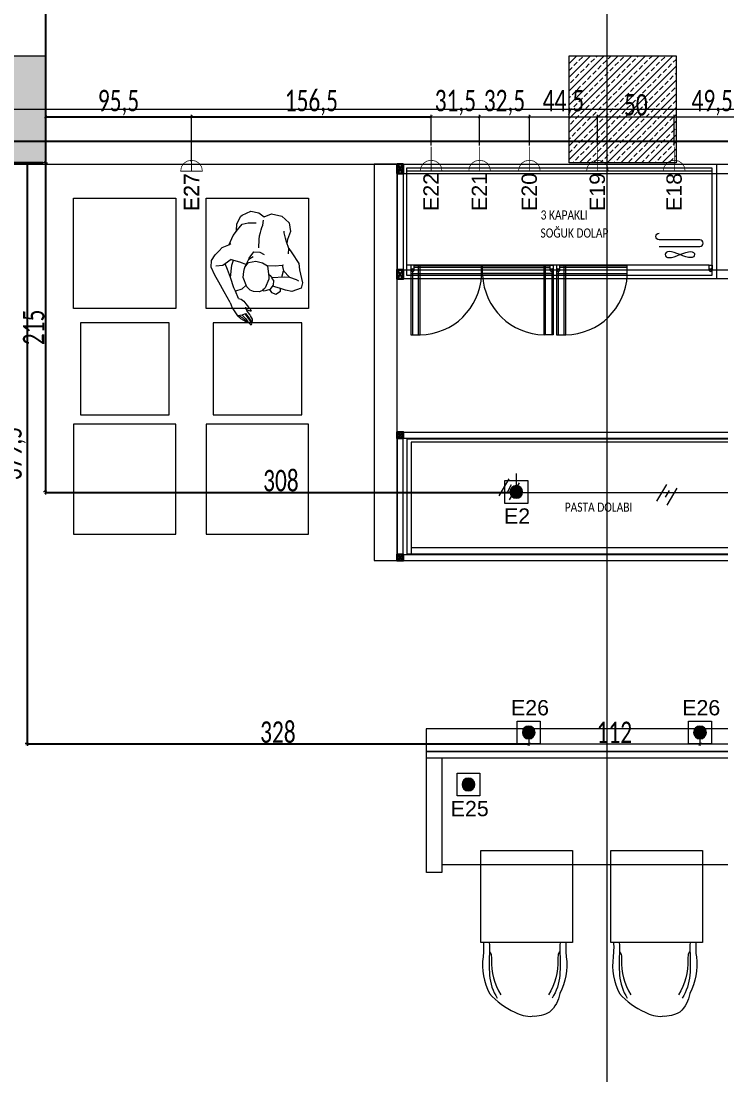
# Model space of a CAD drawing. Header units: millimetres. Extents: x -24 to 530668, y -246875 to -2983.
# Drawn here: x 265341 to 265799, y -118459 to -117770 of the extents above; entities that cross this region are included whole.
import ezdxf
from ezdxf.enums import TextEntityAlignment as Align

# ---------------------------------------------------------------- set-up
doc = ezdxf.new("R2010")
doc.units = ezdxf.units.MM
doc.header["$PDMODE"] = 2
doc.layers.get('0').update_dxf_attribs({"lineweight": 20})
for name, color, linetype, lineweight in [('aydınlatma yazı', 1, 'Continuous', 20), ('elektrik', 10, 'Continuous', 9), ('elektrik yazı', 1, 'Continuous', 25), ('KP', 167, 'Continuous', 30), ('T_elektrik', 10, 'Continuous', 9), ('t_tarama', 253, 'Continuous', 5), ('t_yazı', 23, 'Continuous', 25), ('ölçü', 251, 'Continuous', 5)]:
    doc.layers.add(name, color=color, linetype=linetype, lineweight=lineweight)
doc.layers.add('Kıtc-014 Elk Tes İşaretler', color=1, linetype='Continuous')
doc.styles.add('ARIALT', font='arial.ttf', dxfattribs={"height": 10})
doc.styles.add('text2', font='calibri.ttf', dxfattribs={"width": 0.8})
doc.styles.add('txt_tur_1', font='arial.ttf', dxfattribs={"height": 1.5})
doc.styles.add('Ölçü50', font='calibri.ttf', dxfattribs={"width": 0.7})
doc.dimstyles.new('olcu10', dxfattribs={"dimtxt": 14, "dimasz": 2, "dimexe": 1.25, "dimexo": 0.625, "dimgap": 0.5, "dimtad": 1, "dimdec": 1, "dimrnd": 0.5, "dimzin": 9, "dimtxsty": 'Ölçü50', "dimblk": 'ARCHTICK', "dimcen": 2, "dimclrd": 256, "dimclre": 256, "dimclrt": 6, "dimazin": 2, "dimtfac": 1, "dimtdec": 1, "dimtix": 1, "dimtmove": 0, "dimatfit": 3, "dimldrblk": 'ARCHTICK', "dimfxl": 1, "dimlwd": -1, "dimarcsym": 0})

# ---------------------------------------------------------------- blocks, each defined once
blk = doc.blocks.new('fdg')
at = {"layer": 'KP'}
blk.add_lwpolyline([(249315.5, -96506), (249319.5, -96506), (249319.5, -96510), (249315.5, -96510), (249315.5, -96506), (249319.5, -96510), (249319.5, -96506), (249315.5, -96510)], dxfattribs=at)
blk = doc.blocks.new('60lik')
at = {"layer": 'KP'}
blk.add_lwpolyline([(260700.19, -106004.33), (260704.19, -106004.33), (260704.19, -106010.33), (260700.19, -106010.33), (260700.19, -106004.33), (260704.19, -106010.33), (260704.19, -106004.33), (260700.19, -106010.33)], dxfattribs=at)
blk = doc.blocks.new('dada')
for p, q in [((219973.43, -31806.86), (219967.82, -31810.1)), ((219980.49, -31806.97), (219973.43, -31806.86)), ((219984.71, -31810.01), (219980.49, -31806.97)), ((219988.56, -31808.22), (219984.71, -31810.01)), ((219993.91, -31808.37), (219988.56, -31808.22)), ((219998.88, -31812.26), (219993.91, -31808.37)), ((219967.82, -31810.1), (219965.63, -31815.29)), ((219965.63, -31815.29), (219966.32, -31821.02)), ((219969.4, -31817.13), (219969.8, -31816.05)), ((219984.28, -31815.56), (219984.55, -31812.14)), ((219984.57, -31817.26), (219984.28, -31815.56)), ((219993.96, -31816.3), (219988.77, -31815.1)), ((219997.59, -31817.95), (219993.96, -31816.3)), ((219999.67, -31813.16), (219998.88, -31812.26)), ((220000.91, -31818.54), (219999.67, -31813.16)), ((219964.1, -31826.49), (219966.74, -31822.57)), ((219966.32, -31821.02), (219966.1, -31823.52)), ((219966.74, -31822.57), (219967.93, -31820.3)), ((219967.93, -31820.3), (219969.4, -31817.13)), ((219984.36, -31825.28), (219984.72, -31822.78)), ((219984.6, -31818.7), (219984.57, -31817.26)), ((219984.6, -31820.52), (219984.6, -31818.7)), ((219984.72, -31822.78), (219984.6, -31820.52)), ((219999.73, -31822.23), (219997.59, -31817.95)), ((220001.59, -31826.62), (219999.73, -31822.23)), ((220000.18, -31823.15), (220000.91, -31818.54)), ((219961.55, -31828.75), (219955.53, -31834.58)), ((219964.1, -31826.49), (219961.55, -31828.75)), ((219963.56, -31829.8), (219964.1, -31826.49)), ((219983.43, -31830.57), (219984.36, -31825.28)), ((220002.81, -31832.98), (220001.59, -31826.62)), ((219955.53, -31834.58), (219954.16, -31838.39)), ((219981.99, -31833.12), (219978.94, -31834.02)), ((219985.92, -31833.89), (219981.99, -31833.12)), ((219988.07, -31839.19), (219985.66, -31836.85)), ((219988.02, -31838.63), (219985.92, -31833.89)), ((220002.93, -31833.11), (220001.86, -31831.93)), ((220006.66, -31835.82), (220002.93, -31833.11)), ((220008.27, -31838.35), (220006.66, -31835.82)), ((219954.16, -31838.39), (219950.29, -31846.24)), ((219964.26, -31841.56), (219959.4, -31844.48)), ((219964.25, -31845.64), (219964.26, -31841.56)), ((219965.95, -31838.14), (219964.26, -31841.56)), ((219965.95, -31838.14), (219964.98, -31837.71)), ((219970.28, -31839.47), (219965.95, -31838.14)), ((219975.28, -31840.42), (219970.28, -31839.47)), ((219975.15, -31840.74), (219972.56, -31847.46)), ((219978.82, -31839.44), (219975.15, -31840.74)), ((219983.21, -31839.4), (219978.82, -31839.44)), ((219987.64, -31841.51), (219983.21, -31839.4)), ((219989.39, -31844.89), (219987.64, -31841.51)), ((219988.07, -31839.19), (219988.02, -31838.63)), ((219988.47, -31841.63), (219988.07, -31839.19)), ((219989.1, -31844.08), (219988.47, -31841.63)), ((219993.46, -31842.32), (219988.64, -31842.96)), ((219989.4, -31845.86), (219989.1, -31844.08)), ((219999.27, -31842.1), (219993.46, -31842.32)), ((219997.93, -31845.57), (219997.61, -31842.23)), ((219999.27, -31842.1), (220002.34, -31845.71)), ((220010.11, -31841.56), (220008.27, -31838.35)), ((220011.49, -31845.77), (220010.11, -31841.56)), ((219950.29, -31846.24), (219950.45, -31849.81)), ((219950.45, -31849.81), (219955.8, -31853.26)), ((219954.91, -31845.07), (219953.11, -31845.59)), ((219959.4, -31844.48), (219954.91, -31845.07)), ((219962.84, -31845.25), (219959.4, -31844.48)), ((219970.62, -31847.5), (219962.84, -31845.25)), ((219969.08, -31849.16), (219968.58, -31852.23)), ((219970.59, -31848.03), (219969.08, -31849.16)), ((219970.97, -31847.21), (219970.59, -31848.03)), ((219972.17, -31846.32), (219970.97, -31847.21)), ((219972.17, -31846.32), (219972.92, -31846.53)), ((219972.56, -31847.46), (219972.17, -31849.01)), ((219972.17, -31849.01), (219973.41, -31854.95)), ((219988.91, -31851.81), (219989.4, -31847.79)), ((219989.4, -31847.79), (219989.39, -31844.89)), ((219997.01, -31853.72), (219997.93, -31845.57)), ((219997.01, -31853.72), (219999.97, -31848.98)), ((219999.97, -31848.98), (220002.34, -31845.71)), ((220002.34, -31845.71), (220003.54, -31847.27)), ((220003.54, -31847.27), (220008.04, -31848.65)), ((220007.38, -31854.47), (220010.84, -31850.1)), ((220010.84, -31850.1), (220011.49, -31845.77)), ((220010.84, -31850.1), (220010.84, -31850.1)), ((219955.8, -31853.26), (219959.9, -31853.53)), ((219959.9, -31853.53), (219963.48, -31853.17)), ((219963.15, -31854.85), (219963.36, -31853.18)), ((219965.64, -31857.49), (219963.15, -31854.85)), ((219963.48, -31853.17), (219967.29, -31852.84)), ((219968.51, -31857.12), (219965.64, -31857.49)), ((219967.29, -31852.84), (219968.82, -31852.87)), ((219970.32, -31855.52), (219968.51, -31857.12)), ((219968.58, -31852.23), (219970.19, -31855.43)), ((219968.58, -31852.23), (219968.58, -31852.23)), ((219970.19, -31855.43), (219971.96, -31856.56)), ((219971.96, -31856.56), (219973.39, -31857.25)), ((219973.39, -31857.25), (219974.3, -31857.1)), ((219973.41, -31854.95), (219974.93, -31857.36)), ((219974.3, -31857.1), (219974, -31855.88)), ((219974.93, -31857.36), (219976.56, -31858.48)), ((219982.44, -31858.76), (219985.09, -31857.09)), ((219985.09, -31857.09), (219988.91, -31851.81)), ((219985.8, -31856.21), (219987.9, -31859.37)), ((219993.17, -31859.66), (219997.01, -31853.72)), ((220003.67, -31858.47), (220007.38, -31854.47)), ((219976.56, -31858.48), (219980.28, -31859.2)), ((219980.28, -31859.2), (219982.44, -31858.76)), ((219987.9, -31859.37), (219991.64, -31861.58)), ((219988.57, -31865.91), (219991.64, -31861.58)), ((219991.64, -31861.58), (219993.17, -31859.66)), ((219993.34, -31869.51), (219998.72, -31863.72)), ((219998.72, -31863.72), (220003.67, -31858.47)), ((219980.08, -31870.45), (219978.82, -31871.79)), ((219978.82, -31871.79), (219978.86, -31872.05)), ((219979.15, -31872.17), (219981.22, -31871.84)), ((219981.05, -31869.82), (219980.08, -31870.45)), ((219983.16, -31868.07), (219981.05, -31869.82)), ((219981.22, -31871.84), (219982.18, -31871.28)), ((219981.5, -31872.16), (219982.18, -31871.28)), ((219982.18, -31871.28), (219982.73, -31870.18)), ((219984.86, -31866.77), (219983.16, -31868.07)), ((219986.8, -31865.87), (219984.86, -31866.77)), ((219988.57, -31865.91), (219986.8, -31865.87)), ((219993.34, -31869.51), (219991.22, -31872.75)), ((219976.27, -31878.1), (219976.66, -31876.87)), ((219976.41, -31878.38), (219976.27, -31878.1)), ((219976.79, -31878.46), (219976.41, -31878.38)), ((219976.48, -31879.78), (219978.12, -31877.92)), ((219976.66, -31876.87), (219977.52, -31876.06)), ((219977.86, -31877.77), (219976.79, -31878.46)), ((219977.52, -31876.06), (219978.45, -31875.03)), ((219978.67, -31877.01), (219977.86, -31877.77)), ((219978.12, -31877.92), (219979.05, -31877.16)), ((219978.45, -31875.03), (219979.15, -31874.38)), ((219980.13, -31875.83), (219978.67, -31877.01)), ((219978.86, -31872.05), (219979.15, -31872.17)), ((219979.05, -31877.16), (219980.26, -31876.22)), ((219979.15, -31874.38), (219980.27, -31873.42)), ((219981.04, -31877.69), (219979.16, -31879.29)), ((219981.25, -31878.56), (219979.16, -31879.29)), ((219982.07, -31874.36), (219980.13, -31875.83)), ((219980.26, -31876.22), (219981.28, -31875.32)), ((219980.27, -31873.42), (219981.5, -31872.16)), ((219984.29, -31878.28), (219981.03, -31879.23)), ((219982.21, -31876.84), (219981.04, -31877.69)), ((219983.47, -31877.43), (219981.25, -31878.56)), ((219981.28, -31875.32), (219982.23, -31874.56)), ((219982.23, -31874.56), (219982.07, -31874.36)), ((219982.21, -31876.84), (219983.86, -31875.88)), ((219982.23, -31874.56), (219983.86, -31875.88)), ((219985.17, -31876.82), (219983.47, -31877.43)), ((219983.86, -31875.88), (219986.68, -31877.05)), ((219986.68, -31877.05), (219984.29, -31878.28)), ((219985.98, -31876.82), (219985.17, -31876.82)), ((219987.88, -31875.86), (219986.68, -31877.05)), ((219991.22, -31872.75), (219987.88, -31875.86)), ((219976.62, -31880.37), (219976.48, -31879.78)), ((219976.88, -31880.62), (219976.62, -31880.37)), ((219979.16, -31879.29), (219976.88, -31880.62)), ((219979.44, -31879.52), (219979.16, -31879.29)), ((219981.03, -31879.23), (219979.44, -31879.52))]:
    blk.add_line(p, q)
blk = doc.blocks.new('NEW')
at = {"layer": 't_tarama'}
h = blk.add_hatch(dxfattribs=at)
h.set_pattern_fill('ANSI33', color=256, angle=90, style=0)
h.set_pattern_definition([(135, (243526.0257, -129410.637), (-4.490128, -4.490128), []), (135, (243526.0257, -129406.147), (-4.490128, -4.490128), [3.175, -1.5875])])
edge = h.paths.add_edge_path()
edge.add_arc((271845.78, -115080.64), 30, 0, 360)
edge = h.paths.add_edge_path()
edge.add_arc((271021.03, -115080.64), 30, 0, 360)
h.paths.add_polyline_path([(270573.53, -114225.64), (270643.53, -114225.64), (270643.53, -114295.64), (270573.53, -114295.64)])
h = blk.add_hatch(dxfattribs=at)
h.set_pattern_fill('ANSI33', color=256, angle=90, style=0)
h.set_pattern_definition([(225, (253309.567, -87629.9377), (4.490128, -4.490128), []), (225, (253305.077, -87629.9377), (4.490128, -4.490128), [3.175, -1.5875])])
h.paths.add_polyline_path([(271056.03, -114295.64), (271056.03, -114225.64), (270986.03, -114225.64), (270986.03, -114295.64)])
for p, q in [((271011.03, -116910.64, -17966.19), (271011.03, -113648.37, -17966.19)), ((270168.02, -114260.64, -17966.19), (273435.81, -114260.64, -17966.19)), ((270573.53, -114281.57), (272653.53, -114281.57)), ((272653.53, -114281.57), (270643.53, -114281.57)), ((270643.53, -114281.57), (270643.53, -114295.64)), ((270643.53, -114295.64), (270573.53, -114295.64)), ((270573.53, -114296.57), (272643.53, -114296.57)), ((271129.92, -114476.21), (270879.78, -114476.21)), ((270879.78, -114476.21), (270879.78, -114551.21)), ((271126.92, -114478.21), (270882.78, -114478.21)), ((270882.78, -114478.21), (270882.78, -114551.21)), ((270940.21, -114513.32), (270946.81, -114502.34)), ((270948.18, -114506.26), (270945.65, -114510.72)), ((270946.93, -114515.86), (270953.53, -114504.88)), ((271043.41, -114516.84), (271050.01, -114505.86)), ((271051.39, -114509.78), (271048.86, -114514.25)), ((271050.13, -114519.38), (271056.73, -114508.4)), ((270882.78, -114547.21), (271126.92, -114547.21)), ((270879.78, -114551.21), (271129.92, -114551.21)), ((270873.53, -114555.68), (271939.4, -114555.68)), ((271342.61, -114680.57), (270892.71, -114680.57)), ((270892.71, -114684.57), (271342.61, -114684.57))]:
    blk.add_line(p, q, dxfattribs=at)
at = {"layer": 't_tarama', "extrusion": (-6.3311e-09, 1.52846e-08, 1)}
for p, q in [((271079.62, -114301.08, 0), (270879.62, -114301.08, 0)), ((271077.62, -114362.58, 0), (270879.62, -114362.58, 0)), ((270887.58, -114408.08, 0), (270887.58, -114362.58, 0)), ((270970.65, -114408.08, 0), (270970.65, -114362.58, 0)), ((270982.86, -114408.08, 0), (270982.86, -114362.58, 0)), ((270882.58, -114364.08, 0), (270882.58, -114368.08, 0)), ((270882.58, -114368.08, 0), (270928.78, -114368.08, 0)), ((270883.58, -114366.58, 0), (270883.58, -114408.08, 0)), ((270928.78, -114364.08, 0), (270884.58, -114364.08, 0)), ((270928.78, -114368.08, 0), (270928.78, -114364.08, 0)), ((270929.45, -114368.08, 0), (270929.45, -114364.08, 0)), ((270929.45, -114364.08, 0), (270973.65, -114364.08, 0)), ((270975.65, -114368.08, 0), (270929.45, -114368.08, 0)), ((270974.65, -114366.58, 0), (270974.65, -114408.08, 0)), ((270975.65, -114364.08, 0), (270975.65, -114368.08, 0)), ((270977.86, -114364.08, 0), (270977.86, -114368.08, 0)), ((270977.86, -114368.08, 0), (271024.06, -114368.08, 0)), ((270978.86, -114366.58, 0), (270978.86, -114408.08, 0)), ((271024.06, -114364.08, 0), (270979.86, -114364.08, 0)), ((271024.06, -114368.08, 0), (271024.06, -114364.08, 0))]:
    blk.add_line(p, q, dxfattribs=at)
at = {"layer": 't_tarama'}
for points in [[(270573.53, -114225.64), (270643.53, -114225.64), (270643.53, -114295.64), (270573.53, -114295.64)], [(270986.03, -114225.64), (271056.03, -114225.64), (271056.03, -114295.64), (270986.03, -114295.64)], [(270661.89, -114390.82), (270661.89, -114318.82), (270728.89, -114318.82), (270728.89, -114390.82)], [(270748.58, -114390.82), (270748.58, -114318.82), (270815.58, -114318.82), (270815.58, -114390.82)], [(270873.53, -114365.57), (272111.53, -114365.57), (272111.53, -114371.57), (270873.53, -114371.57)], [(270666.44, -114400.32), (270666.44, -114460.32), (270724.44, -114460.32), (270724.44, -114400.32)], [(270753.13, -114400.32), (270753.13, -114460.32), (270811.13, -114460.32), (270811.13, -114400.32)], [(270661.89, -114466.49), (270661.89, -114538.49), (270728.89, -114538.49), (270728.89, -114466.49)], [(270748.58, -114466.49), (270748.58, -114538.49), (270815.58, -114538.49), (270815.58, -114466.49)], [(270873.53, -114471.68), (270873.53, -114555.68), (270877.53, -114555.68), (270877.53, -114471.68)], [(270928.31, -114745.29), (270988.31, -114745.29), (270988.31, -114805.29), (270928.31, -114805.29)], [(271013.38, -114745.29), (271073.38, -114745.29), (271073.38, -114805.29), (271013.38, -114805.29)]]:
    blk.add_lwpolyline(points, close=True, dxfattribs=at)
for points in [[(270858.53, -114296.57), (270858.53, -114555.68), (270873.53, -114555.68), (270873.53, -114296.57), (270858.53, -114296.57)], [(270873.53, -114296.57), (270873.53, -114371.57)], [(270877.53, -114296.57), (270877.53, -114371.57)], [(271082.42, -114296.57), (271082.42, -114371.57)], [(270873.53, -114302.57), (272111.53, -114302.57)], [(270877.53, -114471.68), (271939.4, -114471.68)], [(270877.53, -114475.68), (270873.53, -114475.68)], [(270877.53, -114475.68), (271939.4, -114475.68)], [(270877.53, -114551.68), (271939.4, -114551.68)], [(270892.63, -114680.57), (271342.52, -114680.57), (271342.52, -114665.57), (270892.63, -114665.57), (270892.63, -114680.57)], [(270902.71, -114684.57), (270902.71, -114759.57), (270892.71, -114759.57), (270892.71, -114680.57)], [(271332.61, -114754.57), (270902.71, -114754.57)]]:
    blk.add_lwpolyline(points, dxfattribs=at)
at = {"layer": 't_tarama', "extrusion": (-6.3311e-09, 1.52846e-08, 1), "elevation": 0}
blk.add_lwpolyline([(270879.62, -114369.08), (271079.62, -114369.08), (271079.62, -114299.08), (270879.62, -114299.08)], close=True, dxfattribs=at)
for points in [[(271071.6, -114345.99), (271044.93, -114345.97, -1), (271044.93, -114341.63)], [(271044.92, -114350.32), (271071.6, -114350.34, 1), (271071.6, -114345.99)]]:
    blk.add_lwpolyline(points, format="xyb", dxfattribs=at)
at = {"layer": 't_tarama', "extrusion": (-6.3311e-09, 1.52846e-08, 1)}
blk.add_lwpolyline([(271065.48, -114357.64), (271064.03, -114357.47), (271062.32, -114357.02), (271060.46, -114356.37), (271058.51, -114355.64), (271056.57, -114354.9), (271054.7, -114354.26), (271053, -114353.8), (271051.54, -114353.63), (271050.4, -114353.8), (271049.58, -114354.26), (271049.09, -114354.9), (271048.93, -114355.63), (271049.09, -114356.37), (271049.58, -114357.01), (271050.4, -114357.46), (271051.54, -114357.63), (271053, -114357.46), (271054.7, -114357.01), (271056.56, -114356.37), (271058.51, -114355.64), (271060.46, -114354.9), (271062.33, -114354.26), (271064.03, -114353.81), (271065.49, -114353.64), (271066.63, -114353.81), (271067.45, -114354.27), (271067.94, -114354.91), (271068.1, -114355.64), (271067.93, -114356.38), (271067.44, -114357.02), (271066.63, -114357.47)], close=True, dxfattribs=at)
at = {"layer": 't_tarama', "extrusion": (-6.3311e-09, 1.52846e-08, 1), "elevation": 0}
for points in [[(270884.58, -114366.08), (270884.58, -114362.58), (270882.58, -114362.58), (270882.58, -114366.08)], [(270888.58, -114362.58), (270882.58, -114362.58), (270882.58, -114408.08), (270888.58, -114408.08), (270888.58, -114362.58)], [(270969.65, -114362.58), (270975.65, -114362.58), (270975.65, -114408.08), (270969.65, -114408.08), (270969.65, -114362.58)], [(270973.65, -114366.08), (270973.65, -114362.58), (270975.65, -114362.58), (270975.65, -114366.08)], [(270979.86, -114366.08), (270979.86, -114362.58), (270977.86, -114362.58), (270977.86, -114366.08)], [(270983.86, -114362.58), (270977.86, -114362.58), (270977.86, -114408.08), (270983.86, -114408.08), (270983.86, -114362.58)], [(271077.62, -114366.08), (271077.62, -114362.58), (271079.62, -114362.58), (271079.62, -114366.08)], [(270882.58, -114363.08), (270882.58, -114369.08), (270928.78, -114369.08), (270928.78, -114363.08), (270884.58, -114363.08)], [(270975.65, -114363.08), (270975.65, -114369.08), (270929.45, -114369.08), (270929.45, -114363.08), (270973.65, -114363.08)], [(270977.86, -114363.08), (270977.86, -114369.08), (271024.06, -114369.08), (271024.06, -114363.08), (270979.86, -114363.08)]]:
    blk.add_lwpolyline(points, dxfattribs=at)
at = {"layer": 't_tarama'}
for points in [[(270930.06, -114805.54, -0.042978), (270929.72, -114814.81, 0.150789), (270933.99, -114838.65, 0.117176), (270950.6, -114850.83, 0.142303), (270961.96, -114853.63)], [(270933.76, -114805.54, -0.029469), (270933.99, -114810.85, 0.038875), (270933.99, -114826.7, 0.121281), (270939.02, -114841.8)], [(270983.86, -114805.54, 0.042978), (270984.19, -114814.81, -0.150789), (270979.92, -114838.65, -0.174168), (270973.31, -114850.83, -0.142303), (270961.96, -114853.63)], [(270980.15, -114805.54, 0.029469), (270979.93, -114810.85, -0.038875), (270979.93, -114826.7, -0.121281), (270974.9, -114841.8)], [(271015.12, -114805.54, -0.042978), (271014.79, -114814.81, 0.150789), (271019.06, -114838.65, 0.117176), (271035.67, -114850.83, 0.142303), (271047.02, -114853.63)], [(271018.83, -114805.54, -0.029469), (271019.05, -114810.85, 0.038875), (271019.05, -114826.7, 0.121281), (271024.08, -114841.8)], [(271068.92, -114805.54, 0.042978), (271069.26, -114814.81, -0.150789), (271064.99, -114838.65, -0.174168), (271058.38, -114850.83, -0.142303), (271047.02, -114853.63)], [(271065.22, -114805.54, 0.029469), (271064.99, -114810.85, -0.038875), (271064.99, -114826.7, -0.121281), (271059.96, -114841.8)], [(270934.07, -114811.4, -0.173618), (270934.98, -114813.11, -0.0594), (270935.27, -114816.6, 0.149572), (270941.4, -114839.52, -1.755029)], [(270979.85, -114811.4, 0.173618), (270978.93, -114813.11, 0.0594), (270978.64, -114816.6, -0.149572), (270972.51, -114839.52, 1.755029)], [(271019.13, -114811.4, -0.173618), (271020.05, -114813.11, -0.0594), (271020.34, -114816.6, 0.149572), (271026.47, -114839.52, -1.755029)], [(271064.91, -114811.4, 0.173618), (271064, -114813.11, 0.0594), (271063.71, -114816.6, -0.149572), (271057.58, -114839.52, 1.755029)]]:
    blk.add_lwpolyline(points, format="xyb", dxfattribs=at)
at = {"layer": 't_tarama', "extrusion": (-6.3311e-09, 1.52846e-08, 1)}
for centre in [(270883.51, -114365.36, 0), (270974.72, -114365.36, 0), (270978.79, -114365.36, 0), (271078.68, -114365.36, 0)]:
    blk.add_circle(centre, 0.596, dxfattribs=at)
for centre, radius, start, end in [((270883.58, -114365.33, 0), 1.25, 216.8699, 323.1301), ((270887.96, -114367.22, 0), 40.86, 270.86914, 357.39476), ((270970.27, -114367.22, 0), 40.86, 182.60524, 269.13086), ((270974.65, -114365.33, 0), 1.25, 216.8699, 323.1301), ((270978.86, -114365.33, 0), 1.25, 216.8699, 323.1301), ((270983.24, -114367.22, 0), 40.86, 270.86914, 357.39476), ((271078.62, -114365.33, 0), 1.25, 216.83282, 323.09303)]:
    blk.add_arc(centre, radius, start, end, dxfattribs=at)
at = {"layer": 't_tarama'}
blk.add_arc((270997.4, -114475.9), 75.87, 267.07644, 267.22297, dxfattribs=at)
for name, p in [('60lik', (10173.34, -8292.24)), ('60lik', (10173.34, -8361.24)), ('fdg', (21558.03, -17965.68)), ('fdg', (21558.03, -18045.68))]:
    blk.add_blockref(name, p, dxfattribs=at)
at = {"layer": 't_tarama', "xscale": -1, "rotation": 346.7058778140276}
blk.add_blockref('dada', (492190.85, -133958.81), dxfattribs=at)
at = {"layer": 't_tarama', "style": 'text2', "width": 0.8}
for s, p in [('3 KAPAKLI', (270967.41, -114332.73)), ('SOĞUK DOLAP', (270967.33, -114344.54))]:
    blk.add_text(s, height=6, dxfattribs=at).set_placement(p)
at = {"layer": 't_tarama', "insert": (270983.15, -114517.75, 0), "char_height": 6, "attachment_point": 1, "style": 'text2'}
blk.add_mtext_dynamic_manual_height_columns('PASTA DOLABI', width=527.0079, gutter_width=12.5, heights=[0], dxfattribs=at)
at = {"layer": 't_tarama', "style": 'txt_tur_1'}
for tag, p in [('19S', (270127.4, -114276.05, -17966.19)), ('20T', (270114.02, -115101.05, -17966.19)), ('21U', (270114.02, -116087.05, -17966.19)), ('22V', (270114.02, -116926.05, -17966.19))]:
    blk.add_attdef(tag, text='', height=30, dxfattribs=at).set_placement(p, align=Align.CENTER)
blk = doc.blocks.new('A$C53525628')
at = {"layer": 'T_elektrik'}
h = blk.add_hatch(color=256, dxfattribs=at)
edge = h.paths.add_edge_path()
edge.add_arc((7.5, 7.5), 4.17, 0, 360)
blk.add_lwpolyline([(0, 0), (15, 0), (15, 15), (0, 15)], close=True, dxfattribs=at)
blk.add_circle((7.5, 7.5), 4.17, dxfattribs=at)
blk = doc.blocks.new('TEKLİ PRİZ')
at = {"layer": 'T_elektrik', "lineweight": 18, "const_width": 0.4}
for points in [[(6426.13, -7872.69), (6426.13, -7886.06)], [(6432.06, -7886.06), (6431.64, -7883.74), (6430.37, -7881.83), (6428.46, -7880.56), (6426.13, -7880.14), (6423.81, -7880.56), (6421.9, -7881.83), (6420.63, -7883.74), (6420.21, -7886.06), (6432.06, -7886.06)]]:
    blk.add_lwpolyline(points, dxfattribs=at)
blk = doc.blocks.new('_ArchTick')
at = {"color": 0, "linetype": 'ByBlock', "const_width": 0.15}
blk.add_lwpolyline([(-0.5, -0.5), (0.5, 0.5)], dxfattribs=at)
blk = doc.blocks.new('*D931')
at = {"layer": 'DEFPOINTS', "color": 0, "transparency": 16777216}
for p in [(265559.87, -117848.04), (265464.36, -117878.21, 0), (265559.87, -117878.21, 0)]:
    blk.add_point(p, dxfattribs=at)
at = {"layer": 'elektrik yazı', "lineweight": -2, "transparency": 16777216}
for p, q in [((265464.36, -117877.59), (265464.36, -117846.79)), ((265559.87, -117877.59), (265559.87, -117846.79))]:
    blk.add_line(p, q, dxfattribs=at)
at = {"layer": 'elektrik yazı', "transparency": 16777216}
blk.add_line((265464.36, -117848.04), (265559.87, -117848.04), dxfattribs=at)
at = {"layer": 'elektrik yazı', "transparency": 16777216, "xscale": 2, "yscale": 2, "zscale": 2, "rotation": 180}
blk.add_blockref('_ArchTick', (265464.36, -117848.04), dxfattribs=at)
at = {"layer": 'elektrik yazı', "transparency": 16777216, "xscale": 2, "yscale": 2, "zscale": 2}
blk.add_blockref('_ArchTick', (265559.87, -117848.04), dxfattribs=at)
at = {"layer": 'elektrik yazı', "color": 6, "transparency": 16777216, "insert": (265512.11, -117838.9), "char_height": 14, "attachment_point": 5, "style": 'Ölçü50'}
blk.add_mtext('95,5', dxfattribs=at)
blk = doc.blocks.new('*D932')
at = {"layer": 'DEFPOINTS', "color": 0, "transparency": 16777216}
for p in [(265716.61, -117848.04), (265716.61, -117867.61), (265559.87, -117878.21, 0)]:
    blk.add_point(p, dxfattribs=at)
at = {"layer": 'elektrik yazı', "lineweight": -2, "transparency": 16777216}
for p, q in [((265559.87, -117877.59), (265559.87, -117846.79)), ((265716.61, -117866.98), (265716.61, -117846.79))]:
    blk.add_line(p, q, dxfattribs=at)
at = {"layer": 'elektrik yazı', "transparency": 16777216}
blk.add_line((265559.87, -117848.04), (265716.61, -117848.04), dxfattribs=at)
at = {"layer": 'elektrik yazı', "transparency": 16777216, "xscale": 2, "yscale": 2, "zscale": 2, "rotation": 180}
blk.add_blockref('_ArchTick', (265559.87, -117848.04), dxfattribs=at)
at = {"layer": 'elektrik yazı', "transparency": 16777216, "xscale": 2, "yscale": 2, "zscale": 2}
blk.add_blockref('_ArchTick', (265716.61, -117848.04), dxfattribs=at)
at = {"layer": 'elektrik yazı', "color": 6, "transparency": 16777216, "insert": (265638.24, -117838.91), "char_height": 14, "attachment_point": 5, "style": 'Ölçü50'}
blk.add_mtext('156,5', dxfattribs=at)
blk = doc.blocks.new('*D933')
at = {"layer": 'aydınlatma yazı', "lineweight": -2, "transparency": 16777216}
for p, q in [((265716.61, -117866.98), (265716.61, -117846.79)), ((265748.3, -117866.98), (265748.3, -117846.79))]:
    blk.add_line(p, q, dxfattribs=at)
at = {"layer": 'aydınlatma yazı', "transparency": 16777216}
blk.add_line((265716.61, -117848.04), (265748.3, -117848.04), dxfattribs=at)
at = {"layer": 'DEFPOINTS', "color": 0, "transparency": 16777216}
for p in [(265748.3, -117848.04), (265716.61, -117867.61), (265748.3, -117867.61)]:
    blk.add_point(p, dxfattribs=at)
at = {"layer": 'aydınlatma yazı', "transparency": 16777216, "xscale": 2, "yscale": 2, "zscale": 2, "rotation": 180}
blk.add_blockref('_ArchTick', (265716.61, -117848.04), dxfattribs=at)
at = {"layer": 'aydınlatma yazı', "transparency": 16777216, "xscale": 2, "yscale": 2, "zscale": 2}
blk.add_blockref('_ArchTick', (265748.3, -117848.04), dxfattribs=at)
at = {"layer": 'aydınlatma yazı', "color": 6, "transparency": 16777216, "insert": (265732.46, -117838.9), "char_height": 14, "attachment_point": 5, "style": 'Ölçü50'}
blk.add_mtext('31,5', dxfattribs=at)
blk = doc.blocks.new('*D934')
at = {"layer": 'aydınlatma yazı', "lineweight": -2, "transparency": 16777216}
for p, q in [((265748.3, -117866.98), (265748.3, -117846.79)), ((265780.86, -117866.98), (265780.86, -117846.79))]:
    blk.add_line(p, q, dxfattribs=at)
at = {"layer": 'aydınlatma yazı', "transparency": 16777216}
blk.add_line((265748.3, -117848.04), (265780.86, -117848.04), dxfattribs=at)
at = {"layer": 'DEFPOINTS', "color": 0, "transparency": 16777216}
for p in [(265780.86, -117848.04), (265748.3, -117867.61), (265780.86, -117867.61)]:
    blk.add_point(p, dxfattribs=at)
at = {"layer": 'aydınlatma yazı', "transparency": 16777216, "xscale": 2, "yscale": 2, "zscale": 2, "rotation": 180}
blk.add_blockref('_ArchTick', (265748.3, -117848.04), dxfattribs=at)
at = {"layer": 'aydınlatma yazı', "transparency": 16777216, "xscale": 2, "yscale": 2, "zscale": 2}
blk.add_blockref('_ArchTick', (265780.86, -117848.04), dxfattribs=at)
at = {"layer": 'aydınlatma yazı', "color": 6, "transparency": 16777216, "insert": (265764.58, -117838.9), "char_height": 14, "attachment_point": 5, "style": 'Ölçü50'}
blk.add_mtext('32,5', dxfattribs=at)
blk = doc.blocks.new('*D935')
at = {"layer": 'aydınlatma yazı', "lineweight": -2, "transparency": 16777216}
for p, q in [((265780.86, -117866.98), (265780.86, -117846.79)), ((265825.38, -117866.98), (265825.38, -117846.79))]:
    blk.add_line(p, q, dxfattribs=at)
at = {"layer": 'aydınlatma yazı', "transparency": 16777216}
blk.add_line((265780.86, -117848.04), (265825.38, -117848.04), dxfattribs=at)
at = {"layer": 'DEFPOINTS', "color": 0, "transparency": 16777216}
for p in [(265825.38, -117848.04), (265780.86, -117867.61), (265825.38, -117867.61)]:
    blk.add_point(p, dxfattribs=at)
at = {"layer": 'aydınlatma yazı', "transparency": 16777216, "xscale": 2, "yscale": 2, "zscale": 2, "rotation": 180}
blk.add_blockref('_ArchTick', (265780.86, -117848.04), dxfattribs=at)
at = {"layer": 'aydınlatma yazı', "transparency": 16777216, "xscale": 2, "yscale": 2, "zscale": 2}
blk.add_blockref('_ArchTick', (265825.38, -117848.04), dxfattribs=at)
at = {"layer": 'aydınlatma yazı', "color": 6, "transparency": 16777216, "insert": (265803.12, -117838.97), "char_height": 14, "attachment_point": 5, "style": 'Ölçü50'}
blk.add_mtext('44,5', dxfattribs=at)
blk = doc.blocks.new('*D936')
at = {"layer": 'aydınlatma yazı', "lineweight": -2, "transparency": 16777216}
for p, q in [((265825.38, -117866.98), (265825.38, -117846.79)), ((265875.63, -117866.98), (265875.63, -117846.79))]:
    blk.add_line(p, q, dxfattribs=at)
at = {"layer": 'aydınlatma yazı', "transparency": 16777216}
blk.add_line((265825.38, -117848.04), (265875.63, -117848.04), dxfattribs=at)
at = {"layer": 'DEFPOINTS', "color": 0, "transparency": 16777216}
for p in [(265875.63, -117848.04), (265825.38, -117867.61), (265875.63, -117867.61)]:
    blk.add_point(p, dxfattribs=at)
at = {"layer": 'aydınlatma yazı', "transparency": 16777216, "xscale": 2, "yscale": 2, "zscale": 2, "rotation": 180}
blk.add_blockref('_ArchTick', (265825.38, -117848.04), dxfattribs=at)
at = {"layer": 'aydınlatma yazı', "transparency": 16777216, "xscale": 2, "yscale": 2, "zscale": 2}
blk.add_blockref('_ArchTick', (265875.63, -117848.04), dxfattribs=at)
at = {"layer": 'aydınlatma yazı', "color": 6, "transparency": 16777216, "insert": (265850.51, -117840.36), "char_height": 14, "attachment_point": 5, "style": 'Ölçü50'}
blk.add_mtext('50', dxfattribs=at)
blk = doc.blocks.new('*D937')
at = {"layer": 'aydınlatma yazı', "lineweight": -2, "transparency": 16777216}
for p, q in [((265875.63, -117866.98), (265875.63, -117846.79)), ((265925.3, -117867.36), (265925.3, -117846.79))]:
    blk.add_line(p, q, dxfattribs=at)
at = {"layer": 'aydınlatma yazı', "transparency": 16777216}
blk.add_line((265875.63, -117848.04), (265925.3, -117848.04), dxfattribs=at)
at = {"layer": 'DEFPOINTS', "color": 0, "transparency": 16777216}
for p in [(265925.3, -117848.04), (265875.63, -117867.61), (265925.3, -117867.98, 0)]:
    blk.add_point(p, dxfattribs=at)
at = {"layer": 'aydınlatma yazı', "transparency": 16777216, "xscale": 2, "yscale": 2, "zscale": 2, "rotation": 180}
blk.add_blockref('_ArchTick', (265875.63, -117848.04), dxfattribs=at)
at = {"layer": 'aydınlatma yazı', "transparency": 16777216, "xscale": 2, "yscale": 2, "zscale": 2}
blk.add_blockref('_ArchTick', (265925.3, -117848.04), dxfattribs=at)
at = {"layer": 'aydınlatma yazı', "color": 6, "transparency": 16777216, "insert": (265900.46, -117838.9), "char_height": 14, "attachment_point": 5, "style": 'Ölçü50'}
blk.add_mtext('49,5', dxfattribs=at)
blk = doc.blocks.new('*D951')
at = {"layer": 'DEFPOINTS', "color": 0, "transparency": 16777216}
for p in [(265464.38, -118075.46), (265772.3, -118080.79, 0), (265772.3, -118093.72)]:
    blk.add_point(p, dxfattribs=at)
at = {"layer": 'elektrik yazı', "lineweight": -2, "transparency": 16777216}
for p, q in [((265464.38, -118076.09), (265464.38, -118094.97)), ((265772.3, -118081.41), (265772.3, -118094.97))]:
    blk.add_line(p, q, dxfattribs=at)
at = {"layer": 'elektrik yazı', "transparency": 16777216}
blk.add_line((265464.38, -118093.72), (265772.3, -118093.72), dxfattribs=at)
at = {"layer": 'elektrik yazı', "transparency": 16777216, "xscale": 2, "yscale": 2, "zscale": 2, "rotation": 180}
blk.add_blockref('_ArchTick', (265464.38, -118093.72), dxfattribs=at)
at = {"layer": 'elektrik yazı', "transparency": 16777216, "xscale": 2, "yscale": 2, "zscale": 2}
blk.add_blockref('_ArchTick', (265772.3, -118093.72), dxfattribs=at)
at = {"layer": 'elektrik yazı', "color": 6, "transparency": 16777216, "insert": (265618.34, -118086.05), "char_height": 14, "attachment_point": 5, "style": 'Ölçü50'}
blk.add_mtext('308', dxfattribs=at)
blk = doc.blocks.new('*D952')
at = {"layer": 'aydınlatma yazı', "lineweight": -2, "transparency": 16777216}
for p, q in [((265772.3, -118081.41), (265772.3, -118094.97)), ((266125.92, -118083.45), (266125.92, -118094.97))]:
    blk.add_line(p, q, dxfattribs=at)
at = {"layer": 'aydınlatma yazı', "transparency": 16777216}
blk.add_line((265772.3, -118093.72), (266125.92, -118093.72), dxfattribs=at)
at = {"layer": 'DEFPOINTS', "color": 0, "transparency": 16777216}
for p in [(265772.3, -118080.79, 0), (266125.92, -118082.82), (266125.92, -118093.72)]:
    blk.add_point(p, dxfattribs=at)
at = {"layer": 'aydınlatma yazı', "transparency": 16777216, "xscale": 2, "yscale": 2, "zscale": 2, "rotation": 180}
blk.add_blockref('_ArchTick', (265772.3, -118093.72), dxfattribs=at)
at = {"layer": 'aydınlatma yazı', "transparency": 16777216, "xscale": 2, "yscale": 2, "zscale": 2}
blk.add_blockref('_ArchTick', (266125.92, -118093.72), dxfattribs=at)
at = {"layer": 'aydınlatma yazı', "color": 6, "transparency": 16777216, "insert": (265949.11, -118084.59), "char_height": 14, "attachment_point": 5, "style": 'Ölçü50'}
blk.add_mtext('353,5', dxfattribs=at)
blk = doc.blocks.new('*D960')
at = {"layer": 'DEFPOINTS', "color": 0, "transparency": 16777216}
for p in [(265458.13, -117878.4, 0), (265452.29, -118258.14), (265723.46, -118258.14, 0)]:
    blk.add_point(p, dxfattribs=at)
at = {"layer": 'elektrik yazı', "lineweight": -2, "transparency": 16777216}
for p, q in [((265457.51, -117878.4), (265451.04, -117878.4)), ((265722.83, -118258.14), (265451.04, -118258.14))]:
    blk.add_line(p, q, dxfattribs=at)
at = {"layer": 'elektrik yazı', "transparency": 16777216}
blk.add_line((265452.29, -117878.4), (265452.29, -118258.14), dxfattribs=at)
at = {"layer": 'elektrik yazı', "transparency": 16777216, "xscale": 2, "yscale": 2, "zscale": 2}
for p, rotation in [((265452.29, -117878.4), 90), ((265452.29, -118258.14), 270)]:
    blk.add_blockref('_ArchTick', p, dxfattribs=dict(at, rotation=rotation))
at = {"layer": 'elektrik yazı', "color": 6, "transparency": 16777216, "insert": (265443.16, -118068.27), "char_height": 14, "attachment_point": 5, "rotation": 90, "style": 'Ölçü50'}
blk.add_mtext('379,5', dxfattribs=at)
blk = doc.blocks.new('*D961')
at = {"layer": 'DEFPOINTS', "color": 0, "transparency": 16777216}
for p in [(265452.29, -118234.78), (265780.46, -118250.64, 0), (265780.46, -118258.14)]:
    blk.add_point(p, dxfattribs=at)
at = {"layer": 'elektrik yazı', "lineweight": -2, "transparency": 16777216}
for p, q in [((265452.29, -118235.4), (265452.29, -118259.39)), ((265780.46, -118251.27), (265780.46, -118259.39))]:
    blk.add_line(p, q, dxfattribs=at)
at = {"layer": 'elektrik yazı', "transparency": 16777216}
blk.add_line((265452.29, -118258.14), (265780.46, -118258.14), dxfattribs=at)
at = {"layer": 'elektrik yazı', "transparency": 16777216, "xscale": 2, "yscale": 2, "zscale": 2, "rotation": 180}
blk.add_blockref('_ArchTick', (265452.29, -118258.14), dxfattribs=at)
at = {"layer": 'elektrik yazı', "transparency": 16777216, "xscale": 2, "yscale": 2, "zscale": 2}
blk.add_blockref('_ArchTick', (265780.46, -118258.14), dxfattribs=at)
at = {"layer": 'elektrik yazı', "color": 6, "transparency": 16777216, "insert": (265616.37, -118250.47), "char_height": 14, "attachment_point": 5, "style": 'Ölçü50'}
blk.add_mtext('328', dxfattribs=at)
blk = doc.blocks.new('*D962')
at = {"layer": 'aydınlatma yazı', "lineweight": -2, "transparency": 16777216}
for p, q in [((265780.46, -118251.27), (265780.46, -118259.39)), ((265892.46, -118251.27), (265892.46, -118259.39))]:
    blk.add_line(p, q, dxfattribs=at)
at = {"layer": 'aydınlatma yazı', "transparency": 16777216}
blk.add_line((265780.46, -118258.14), (265892.46, -118258.14), dxfattribs=at)
at = {"layer": 'DEFPOINTS', "color": 0, "transparency": 16777216}
for p in [(265780.46, -118250.64, 0), (265892.46, -118250.64), (265892.46, -118258.14)]:
    blk.add_point(p, dxfattribs=at)
at = {"layer": 'aydınlatma yazı', "transparency": 16777216, "xscale": 2, "yscale": 2, "zscale": 2, "rotation": 180}
blk.add_blockref('_ArchTick', (265780.46, -118258.14), dxfattribs=at)
at = {"layer": 'aydınlatma yazı', "transparency": 16777216, "xscale": 2, "yscale": 2, "zscale": 2}
blk.add_blockref('_ArchTick', (265892.46, -118258.14), dxfattribs=at)
at = {"layer": 'aydınlatma yazı', "color": 6, "transparency": 16777216, "insert": (265836.46, -118250.57), "char_height": 14, "attachment_point": 5, "style": 'Ölçü50'}
blk.add_mtext('112', dxfattribs=at)
blk = doc.blocks.new('*D963')
at = {"layer": 'aydınlatma yazı', "lineweight": -2, "transparency": 16777216}
for p, q in [((265892.46, -118251.27), (265892.46, -118259.39)), ((266004.46, -118251.27), (266004.46, -118259.39))]:
    blk.add_line(p, q, dxfattribs=at)
at = {"layer": 'aydınlatma yazı', "transparency": 16777216}
blk.add_line((265892.46, -118258.14), (266004.46, -118258.14), dxfattribs=at)
at = {"layer": 'DEFPOINTS', "color": 0, "transparency": 16777216}
for p in [(265892.46, -118250.64), (266004.46, -118250.64), (266004.46, -118258.14)]:
    blk.add_point(p, dxfattribs=at)
at = {"layer": 'aydınlatma yazı', "transparency": 16777216, "xscale": 2, "yscale": 2, "zscale": 2, "rotation": 180}
blk.add_blockref('_ArchTick', (265892.46, -118258.14), dxfattribs=at)
at = {"layer": 'aydınlatma yazı', "transparency": 16777216, "xscale": 2, "yscale": 2, "zscale": 2}
blk.add_blockref('_ArchTick', (266004.46, -118258.14), dxfattribs=at)
at = {"layer": 'aydınlatma yazı', "color": 6, "transparency": 16777216, "insert": (265948.46, -118250.57), "char_height": 14, "attachment_point": 5, "style": 'Ölçü50'}
blk.add_mtext('112', dxfattribs=at)
blk = doc.blocks.new('*D997')
at = {"layer": 'DEFPOINTS', "color": 0, "transparency": 16777216}
for p in [(265464.36, -117878.21, 0), (265464.38, -118093.38), (265464.38, -118093.38)]:
    blk.add_point(p, dxfattribs=at)
at = {"layer": 'elektrik yazı', "transparency": 16777216}
blk.add_line((265464.38, -117878.21), (265464.38, -118093.38), dxfattribs=at)
at = {"layer": 'elektrik yazı', "lineweight": -2, "transparency": 16777216}
for p, q in [((265464.98, -117878.21), (265465.63, -117878.21)), ((265463.75, -118093.38), (265463.13, -118093.38))]:
    blk.add_line(p, q, dxfattribs=at)
at = {"layer": 'elektrik yazı', "transparency": 16777216, "xscale": 2, "yscale": 2, "zscale": 2}
for p, rotation in [((265464.38, -117878.21), 90), ((265464.38, -118093.38), 270)]:
    blk.add_blockref('_ArchTick', p, dxfattribs=dict(at, rotation=rotation))
at = {"layer": 'elektrik yazı', "color": 6, "transparency": 16777216, "insert": (265456.71, -117985.8), "char_height": 14, "attachment_point": 5, "rotation": 90, "style": 'Ölçü50'}
blk.add_mtext('215', dxfattribs=at)
blk = doc.blocks.new('elektrik sd')
at = {"layer": 'elektrik yazı'}
blk.add_line((265394.36, -117864.15, 0), (267474.36, -117864.15, 0), dxfattribs=at)
at = {"layer": 'elektrik yazı', "elevation": 0}
for points in [[(265464.36, -117399.16), (265464.36, -117878.21)], [(265462.6, -117878.21), (264922.19, -117878.21)]]:
    blk.add_lwpolyline(points, dxfattribs=at)
at = {"layer": 'elektrik', "extrusion": (2.09853e-08, 8.12323e-08, 1), "xscale": -1.199999999999997, "zscale": 1.199999999999997, "rotation": 359.9999999999999}
for p, yscale in [((273427.98, -108420.38, 0), 1.200000000000006), ((273459.66, -108420.38, 0), 1.200000000000006), ((273492.22, -108420.38, 0), 1.200000000000006), ((273536.75, -108420.38, 0), 1.200000000000005), ((273586.99, -108420.38, 0), 1.200000000000005)]:
    blk.add_blockref('TEKLİ PRİZ', p, dxfattribs=dict(at, yscale=yscale))
at = {"layer": 'elektrik yazı', "extrusion": (-2.09853e-08, 8.12323e-08, 1), "xscale": 1.199999999999997, "yscale": 1.199999999999997, "zscale": 1.199999999999997}
blk.add_blockref('TEKLİ PRİZ', (257848.51, -108420.38, -0.02), dxfattribs=at)
at = {"layer": 'elektrik yazı', "extrusion": (2.09853e-08, 8.12323e-08, 1), "xscale": -1.199999999999997, "yscale": 1.200000000000004, "zscale": 1.199999999999997, "rotation": 359.9999999999999}
blk.add_blockref('TEKLİ PRİZ', (273271.24, -108420.38, 0), dxfattribs=at)
at = {"layer": 'Kıtc-014 Elk Tes İşaretler', "xscale": -1.000359529408342, "yscale": 1.000359529408342, "zscale": 1.000359529408342}
for p in [(265779.8, -118100.88, 0), (265787.96, -118258.14, 0), (265899.96, -118258.14, 0), (265748.54, -118292.15, 0)]:
    blk.add_blockref('A$C53525628', p, dxfattribs=at)
at = {"layer": 'elektrik yazı', "style": 'ARIALT'}
for p in [(265564.78, -117909.8, 0), (265565.01, -117909.8, 0)]:
    blk.add_text('E27', height=10, rotation=90, dxfattribs=at).set_placement(p)
at = {"layer": 't_yazı', "color": 1, "style": 'ARIALT'}
for s, p in [('E22', (265721.52, -117909.67, 0)), ('E21', (265753.21, -117909.67, 0)), ('E20', (265785.77, -117909.67, 0)), ('E19', (265830.29, -117909.67, 0)), ('E18', (265880.53, -117909.67, 0))]:
    blk.add_text(s, height=10, rotation=90, dxfattribs=at).set_placement(p)
for s, p in [('E2', (265764.28, -118114.12, 0)), ('E26', (265768.85, -118239.44, 0)), ('E26', (265880.85, -118239.44, 0)), ('E25', (265729.43, -118305.38, 0))]:
    blk.add_text(s, height=10, dxfattribs=at).set_placement(p)
at = {"layer": 'aydınlatma yazı'}
for base, p1, p2, picture, middle in [((265748.3, -117848.04), (265716.61, -117867.61), (265748.3, -117867.61), '*D933', (265732.46, -117838.9)), ((265780.86, -117848.04), (265748.3, -117867.61), (265780.86, -117867.61), '*D934', (265764.58, -117838.9)), ((265825.38, -117848.04), (265780.86, -117867.61), (265825.38, -117867.61), '*D935', (265803.12, -117838.97)), ((265875.626, -117848.0359), (265825.3846, -117867.6089), (265875.626, -117867.6089), '*D936', (265850.5053, -117840.3636)), ((265925.3, -117848.04), (265875.63, -117867.61), (265925.3, -117867.98, 0), '*D937', (265900.46, -117838.9)), ((266125.92, -118093.72), (265772.3, -118080.79, 0), (266125.92, -118082.82), '*D952', (265949.11, -118084.59)), ((265892.46, -118258.14), (265780.46, -118250.64, 0), (265892.46, -118250.64), '*D962', (265836.46, -118250.57)), ((266004.46, -118258.14), (265892.46, -118250.64), (266004.46, -118250.64), '*D963', (265948.46, -118250.57))]:
    dim = blk.add_linear_dim(base=base, p1=p1, p2=p2, dimstyle='olcu10', override={"dimtmove": 1}, dxfattribs=at)
    dim.commit()
    dim.dimension.update_dxf_attribs({"geometry": picture, "text_midpoint": middle})
at = {"layer": 'elektrik yazı'}
for base, p1, p2, picture, middle in [((265559.87, -117848.04), (265464.36, -117878.21, 0), (265559.87, -117878.21, 0), '*D931', (265512.11, -117838.9)), ((265772.3, -118093.72), (265464.38, -118075.46), (265772.3, -118080.79, 0), '*D951', (265618.34, -118086.05)), ((265780.46, -118258.14), (265452.29, -118234.78), (265780.46, -118250.64, 0), '*D961', (265616.37, -118250.47))]:
    dim = blk.add_linear_dim(base=base, p1=p1, p2=p2, dimstyle='olcu10', dxfattribs=at)
    dim.commit()
    dim.dimension.update_dxf_attribs({"geometry": picture, "text_midpoint": middle})
dim = blk.add_linear_dim(base=(265716.61, -117848.04), p1=(265559.87, -117878.21, 0), p2=(265716.61, -117867.61), dimstyle='olcu10', override={"dimtmove": 1}, dxfattribs=at)
dim.commit()
dim.dimension.update_dxf_attribs({"geometry": '*D932', "text_midpoint": (265638.24, -117838.91)})
for base, p1, p2, picture, middle in [((265452.29, -118258.14), (265458.13, -117878.4, 0), (265723.46, -118258.14, 0), '*D960', (265443.16, -118068.27)), ((265464.38, -118093.38), (265464.36, -117878.21, 0), (265464.38, -118093.38), '*D997', (265456.71, -117985.8))]:
    dim = blk.add_linear_dim(base=base, p1=p1, p2=p2, angle=90, dimstyle='olcu10', dxfattribs=at)
    dim.commit()
    dim.dimension.update_dxf_attribs({"geometry": picture, "text_midpoint": middle})

msp = doc.modelspace()

# ---------------------------------------------------------------- block references
at = {"layer": 'ölçü', "color": 2}
for name, p in [('NEW', (-5286.767, -3566.99, 0.261)), ('elektrik sd', (-107.597, 15.586, 0.261))]:
    msp.add_blockref(name, p, dxfattribs=at)

doc.saveas('drawing.dxf')
